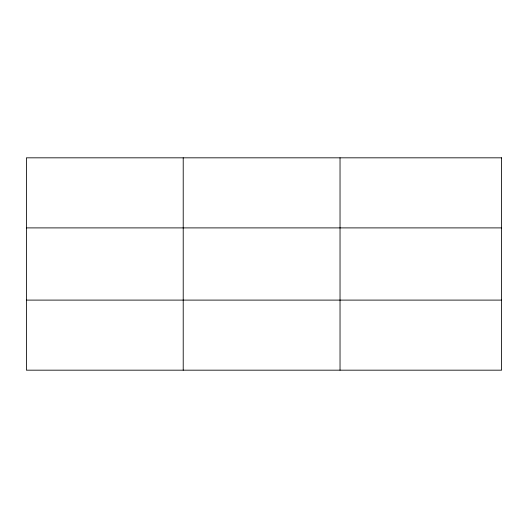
<?xml version="1.0" encoding="UTF-8"?>
<svg xmlns="http://www.w3.org/2000/svg" width="528" height="528" viewBox="0 0 528 528"><rect width="100%" height="100%" fill="white"/><g stroke="black" fill="none" stroke-linecap="round" stroke-linejoin="round"><path stroke-width="0.79" d="M183.216 370.174L183.216 157.826M340.032 370.174L340.032 157.826M26.4 227.898L501.6 227.898M26.4 300.102L501.6 300.102M501.6 157.826L26.4 157.826L26.4 370.174L501.6 370.174L501.6 157.826"/></g></svg>
